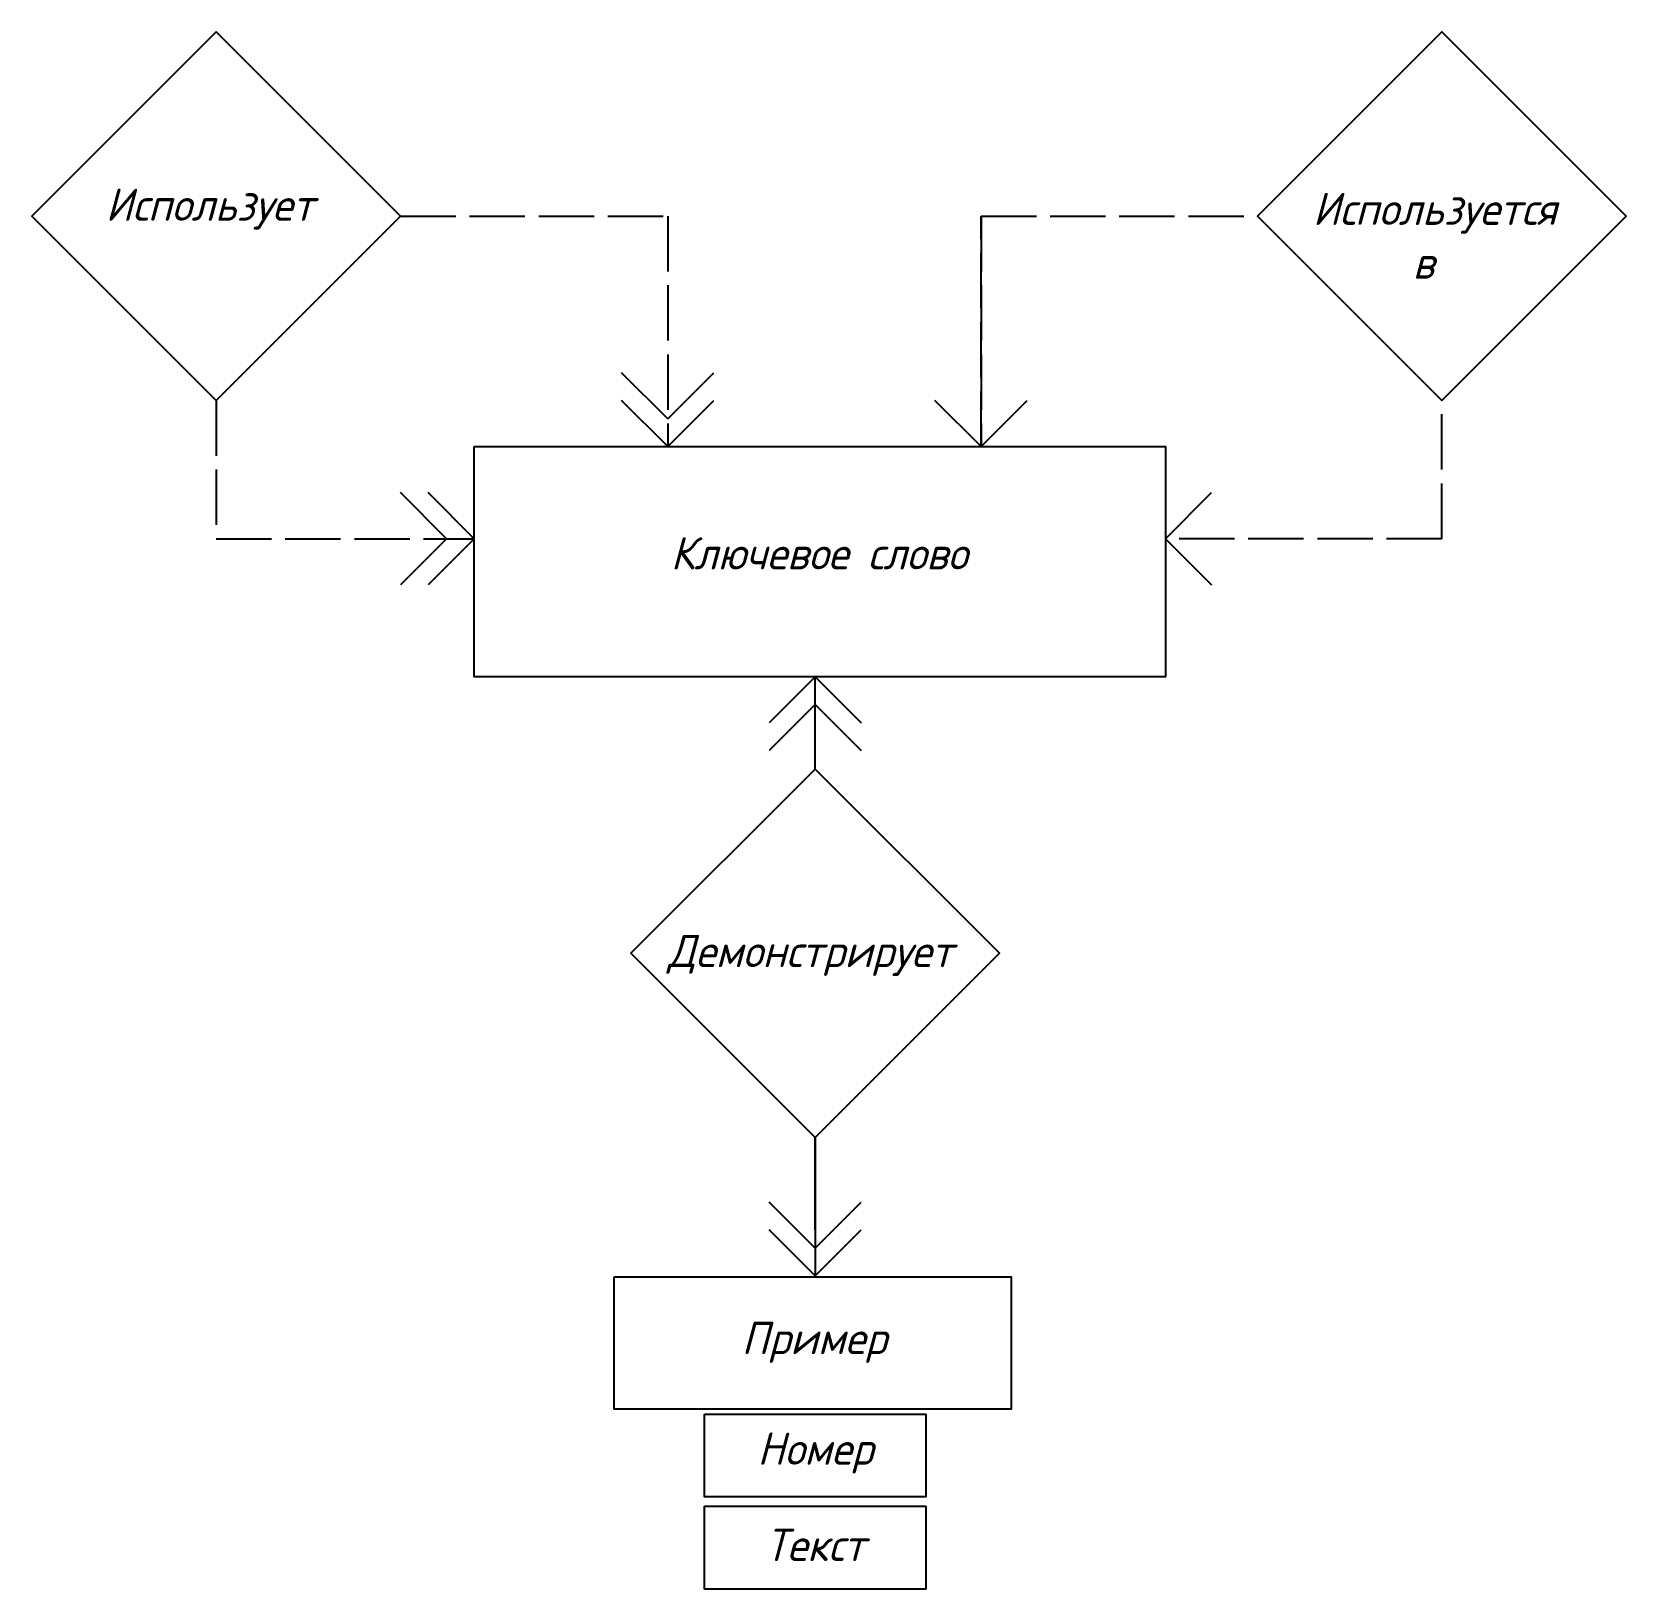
# Model space of a CAD drawing. Header units: millimetres. Extents: x 27 to 200, y 51 to 220.
import ezdxf

# ---------------------------------------------------------------- set-up
doc = ezdxf.new("R2010")
doc.units = ezdxf.units.MM
doc.linetypes.add('ACAD_ISO02W100', pattern=[15, 12, -3])
doc.styles.add('ЕСКД 3.5-1.0', font='GOST Common.ttf', dxfattribs={"oblique": 15, "height": 3.5})

msp = doc.modelspace()

# ---------------------------------------------------------------- linework, layer by layer
at = {"color": 7, "linetype": 'ACAD_ISO02W100', "lineweight": 25, "ltscale": 0.5}
for p, q in [((67, 200), (96, 200)), ((96, 200), (96, 175)), ((130, 175), (130, 200)), ((130, 200), (160, 200)), ((130, 200), (130, 175)), ((47, 180), (47, 165)), ((180, 165), (180, 180)), ((47, 165), (75, 165)), ((180, 165), (150, 165))]:
    msp.add_line(p, q, dxfattribs=at)
at = {"color": 7, "linetype": 'Continuous', "lineweight": 25}
for p, q in [((96, 178), (91, 183)), ((96, 178), (101, 183)), ((96, 175), (91, 180)), ((96, 175), (101, 180)), ((130, 175), (125, 180)), ((130, 175), (135, 180)), ((72, 165), (67, 170)), ((75, 165), (70, 170)), ((150, 165), (155, 170)), ((72, 165), (67, 160)), ((75, 165), (70, 160)), ((150, 165), (155, 160)), ((112, 150), (107, 145)), ((112, 140), (112, 150)), ((112, 140), (112, 150)), ((112, 150), (117, 145)), ((112, 147), (107, 142)), ((112, 147), (117, 142)), ((112, 90), (112, 100)), ((112, 100), (112, 85)), ((112, 88), (107, 93)), ((112, 88), (117, 93)), ((112, 85), (107, 90)), ((112, 85), (117, 90))]:
    msp.add_line(p, q, dxfattribs=at)
for points in [[(47, 180), (67, 200), (47, 220), (27, 200)], [(180, 180), (200, 200), (180, 220), (160, 200)], [(75, 175), (150, 175), (150, 150), (75, 150)], [(112, 100), (132, 120), (112, 140), (92, 120)], [(90.17, 84.89), (133.25, 84.89), (133.25, 70.53), (90.17, 70.53)], [(100, 70), (124, 70), (124, 61), (100, 61)], [(100, 60), (124, 60), (124, 51), (100, 51)]]:
    msp.add_lwpolyline(points, close=True, dxfattribs=at)

# ---------------------------------------------------------------- texts
at = {"color": 7, "linetype": 'Continuous', "lineweight": 25, "char_height": 3.5, "attachment_point": 1, "style": 'ЕСКД 3.5-1.0'}
for s, width, heights, insert in [('Использует', 24, [0], (35, 203)), ('Используется\\P\\pxqc;в', 24, [0], (166, 202.55)), ('\\pxqc;\\PКлючевое слово', 74.829, [16.23], (75, 171)), ('Демонстрирует', 23, [0], (96, 122)), ('Пример', 18, [0], (104, 80)), ('\\pxqc;Номер', 24, [0], (100, 68)), ('\\pxqc;Текст', 24, [0], (100, 57.55))]:
    msp.add_mtext_dynamic_manual_height_columns(s, width=width, gutter_width=17.5, heights=heights, dxfattribs=dict(at, insert=insert))

doc.saveas('drawing.dxf')
